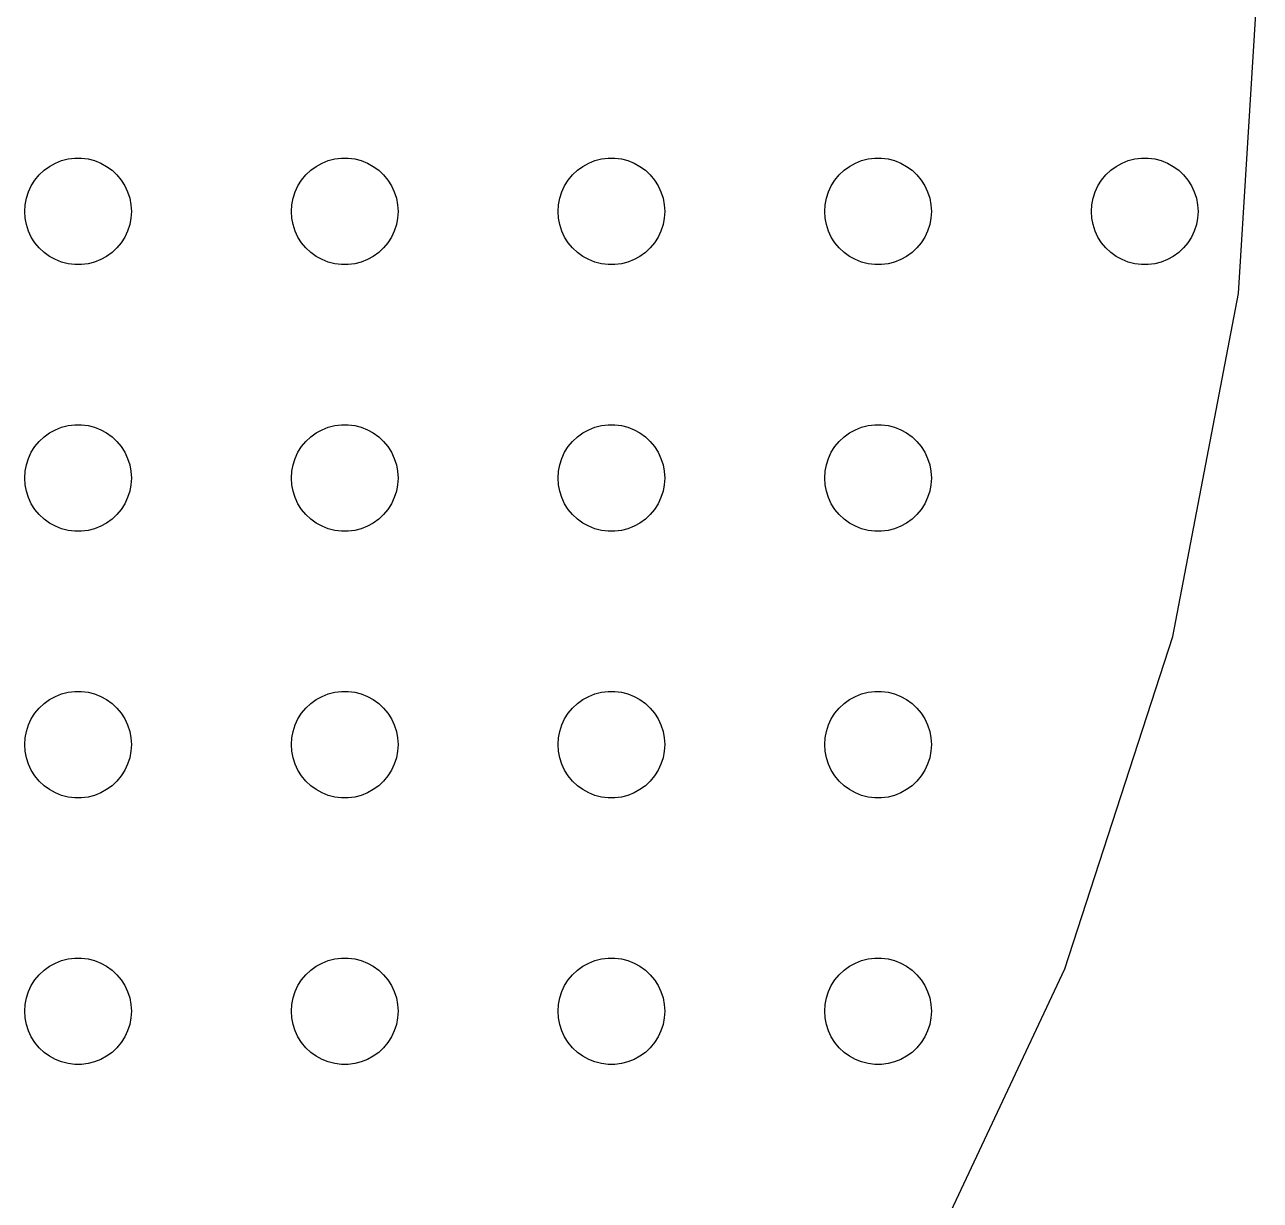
# Model space of a CAD drawing. Header units: metres. Extents: x -156 to 156, y -156 to 156.
# Drawn here: x 87 to 156.5, y -70.6 to -4.5 of the extents above; entities that cross this region are included whole.
import ezdxf

# ---------------------------------------------------------------- set-up
doc = ezdxf.new("R2010")
doc.units = ezdxf.units.M

msp = doc.modelspace()

# ---------------------------------------------------------------- linework, layer by layer
for p, q in [((155.266, -19.6146), (156.5, 0)), ((88.0877, -12.6884), (88.3925, -12.467)), ((88.3925, -12.467), (88.7227, -12.2855)), ((88.7227, -12.2855), (89.073, -12.1468)), ((89.073, -12.1468), (89.4379, -12.0531)), ((89.4379, -12.0531), (89.8116, -12.0059)), ((89.8116, -12.0059), (90.1884, -12.0059)), ((90.1884, -12.0059), (90.5621, -12.0531)), ((90.5621, -12.0531), (90.927, -12.1468)), ((90.927, -12.1468), (91.2773, -12.2855)), ((91.2773, -12.2855), (91.6075, -12.467)), ((91.6075, -12.467), (91.9123, -12.6884)), ((103.088, -12.6884), (103.393, -12.467)), ((103.393, -12.467), (103.723, -12.2855)), ((103.723, -12.2855), (104.073, -12.1468)), ((104.073, -12.1468), (104.438, -12.0531)), ((104.438, -12.0531), (104.812, -12.0059)), ((104.812, -12.0059), (105.188, -12.0059)), ((105.188, -12.0059), (105.562, -12.0531)), ((105.562, -12.0531), (105.927, -12.1468)), ((105.927, -12.1468), (106.277, -12.2855)), ((106.277, -12.2855), (106.607, -12.467)), ((106.607, -12.467), (106.912, -12.6884)), ((118.088, -12.6884), (118.393, -12.467)), ((118.393, -12.467), (118.723, -12.2855)), ((118.723, -12.2855), (119.073, -12.1468)), ((119.073, -12.1468), (119.438, -12.0531)), ((119.438, -12.0531), (119.812, -12.0059)), ((119.812, -12.0059), (120.188, -12.0059)), ((120.188, -12.0059), (120.562, -12.0531)), ((120.562, -12.0531), (120.927, -12.1468)), ((120.927, -12.1468), (121.277, -12.2855)), ((121.277, -12.2855), (121.607, -12.467)), ((121.607, -12.467), (121.912, -12.6884)), ((133.088, -12.6884), (133.393, -12.467)), ((133.393, -12.467), (133.723, -12.2855)), ((133.723, -12.2855), (134.073, -12.1468)), ((134.073, -12.1468), (134.438, -12.0531)), ((134.438, -12.0531), (134.812, -12.0059)), ((134.812, -12.0059), (135.188, -12.0059)), ((135.188, -12.0059), (135.562, -12.0531)), ((135.562, -12.0531), (135.927, -12.1468)), ((135.927, -12.1468), (136.277, -12.2855)), ((136.277, -12.2855), (136.607, -12.467)), ((136.607, -12.467), (136.912, -12.6884)), ((148.088, -12.6884), (148.393, -12.467)), ((148.393, -12.467), (148.723, -12.2855)), ((148.723, -12.2855), (149.073, -12.1468)), ((149.073, -12.1468), (149.438, -12.0531)), ((149.438, -12.0531), (149.812, -12.0059)), ((149.812, -12.0059), (150.188, -12.0059)), ((150.188, -12.0059), (150.562, -12.0531)), ((150.562, -12.0531), (150.927, -12.1468)), ((150.927, -12.1468), (151.277, -12.2855)), ((151.277, -12.2855), (151.607, -12.467)), ((151.607, -12.467), (151.912, -12.6884)), ((87.573, -13.2366), (87.8131, -12.9464)), ((87.8131, -12.9464), (88.0877, -12.6884)), ((91.9123, -12.6884), (92.1869, -12.9464)), ((92.1869, -12.9464), (92.427, -13.2366)), ((102.573, -13.2366), (102.813, -12.9464)), ((102.813, -12.9464), (103.088, -12.6884)), ((106.912, -12.6884), (107.187, -12.9464)), ((107.187, -12.9464), (107.427, -13.2366)), ((117.573, -13.2366), (117.813, -12.9464)), ((117.813, -12.9464), (118.088, -12.6884)), ((121.912, -12.6884), (122.187, -12.9464)), ((122.187, -12.9464), (122.427, -13.2366)), ((132.573, -13.2366), (132.813, -12.9464)), ((132.813, -12.9464), (133.088, -12.6884)), ((136.912, -12.6884), (137.187, -12.9464)), ((137.187, -12.9464), (137.427, -13.2366)), ((147.573, -13.2366), (147.813, -12.9464)), ((147.813, -12.9464), (148.088, -12.6884)), ((151.912, -12.6884), (152.187, -12.9464)), ((152.187, -12.9464), (152.427, -13.2366)), ((87.0943, -14.2539), (87.2107, -13.8956)), ((87.2107, -13.8956), (87.3711, -13.5547)), ((87.3711, -13.5547), (87.573, -13.2366)), ((92.427, -13.2366), (92.6289, -13.5547)), ((92.6289, -13.5547), (92.7893, -13.8956)), ((92.7893, -13.8956), (92.9057, -14.2539)), ((102.094, -14.2539), (102.211, -13.8956)), ((102.211, -13.8956), (102.371, -13.5547)), ((102.371, -13.5547), (102.573, -13.2366)), ((107.427, -13.2366), (107.629, -13.5547)), ((107.629, -13.5547), (107.789, -13.8956)), ((107.789, -13.8956), (107.906, -14.2539)), ((117.094, -14.2539), (117.211, -13.8956)), ((117.211, -13.8956), (117.371, -13.5547)), ((117.371, -13.5547), (117.573, -13.2366)), ((122.427, -13.2366), (122.629, -13.5547)), ((122.629, -13.5547), (122.789, -13.8956)), ((122.789, -13.8956), (122.906, -14.2539)), ((132.094, -14.2539), (132.211, -13.8956)), ((132.211, -13.8956), (132.371, -13.5547)), ((132.371, -13.5547), (132.573, -13.2366)), ((137.427, -13.2366), (137.629, -13.5547)), ((137.629, -13.5547), (137.789, -13.8956)), ((137.789, -13.8956), (137.906, -14.2539)), ((147.094, -14.2539), (147.211, -13.8956)), ((147.211, -13.8956), (147.371, -13.5547)), ((147.371, -13.5547), (147.573, -13.2366)), ((152.427, -13.2366), (152.629, -13.5547)), ((152.629, -13.5547), (152.789, -13.8956)), ((152.789, -13.8956), (152.906, -14.2539)), ((87.0237, -14.624), (87.0943, -14.2539)), ((92.9057, -14.2539), (92.9763, -14.624)), ((102.024, -14.624), (102.094, -14.2539)), ((107.906, -14.2539), (107.976, -14.624)), ((117.024, -14.624), (117.094, -14.2539)), ((122.906, -14.2539), (122.976, -14.624)), ((132.024, -14.624), (132.094, -14.2539)), ((137.906, -14.2539), (137.976, -14.624)), ((147.024, -14.624), (147.094, -14.2539)), ((152.906, -14.2539), (152.976, -14.624)), ((87, -15), (87.0237, -14.624)), ((87.0237, -15.376), (87, -15)), ((92.9763, -14.624), (93, -15)), ((93, -15), (92.9763, -15.376)), ((102, -15), (102.024, -14.624)), ((102.024, -15.376), (102, -15)), ((107.976, -14.624), (108, -15)), ((108, -15), (107.976, -15.376)), ((117, -15), (117.024, -14.624)), ((117.024, -15.376), (117, -15)), ((122.976, -14.624), (123, -15)), ((123, -15), (122.976, -15.376)), ((132, -15), (132.024, -14.624)), ((132.024, -15.376), (132, -15)), ((137.976, -14.624), (138, -15)), ((138, -15), (137.976, -15.376)), ((147, -15), (147.024, -14.624)), ((147.024, -15.376), (147, -15)), ((152.976, -14.624), (153, -15)), ((153, -15), (152.976, -15.376)), ((87.0943, -15.7461), (87.0237, -15.376)), ((87.2107, -16.1044), (87.0943, -15.7461)), ((92.9057, -15.7461), (92.7893, -16.1044)), ((92.9763, -15.376), (92.9057, -15.7461)), ((102.094, -15.7461), (102.024, -15.376)), ((102.211, -16.1044), (102.094, -15.7461)), ((107.906, -15.7461), (107.789, -16.1044)), ((107.976, -15.376), (107.906, -15.7461)), ((117.094, -15.7461), (117.024, -15.376)), ((117.211, -16.1044), (117.094, -15.7461)), ((122.906, -15.7461), (122.789, -16.1044)), ((122.976, -15.376), (122.906, -15.7461)), ((132.094, -15.7461), (132.024, -15.376)), ((132.211, -16.1044), (132.094, -15.7461)), ((137.906, -15.7461), (137.789, -16.1044)), ((137.976, -15.376), (137.906, -15.7461)), ((147.094, -15.7461), (147.024, -15.376)), ((147.211, -16.1044), (147.094, -15.7461)), ((152.906, -15.7461), (152.789, -16.1044)), ((152.976, -15.376), (152.906, -15.7461)), ((87.3711, -16.4453), (87.2107, -16.1044)), ((87.573, -16.7634), (87.3711, -16.4453)), ((92.6289, -16.4453), (92.427, -16.7634)), ((92.7893, -16.1044), (92.6289, -16.4453)), ((102.371, -16.4453), (102.211, -16.1044)), ((102.573, -16.7634), (102.371, -16.4453)), ((107.629, -16.4453), (107.427, -16.7634)), ((107.789, -16.1044), (107.629, -16.4453)), ((117.371, -16.4453), (117.211, -16.1044)), ((117.573, -16.7634), (117.371, -16.4453)), ((122.629, -16.4453), (122.427, -16.7634)), ((122.789, -16.1044), (122.629, -16.4453)), ((132.371, -16.4453), (132.211, -16.1044)), ((132.573, -16.7634), (132.371, -16.4453)), ((137.629, -16.4453), (137.427, -16.7634)), ((137.789, -16.1044), (137.629, -16.4453)), ((147.371, -16.4453), (147.211, -16.1044)), ((147.573, -16.7634), (147.371, -16.4453)), ((152.629, -16.4453), (152.427, -16.7634)), ((152.789, -16.1044), (152.629, -16.4453)), ((87.8131, -17.0536), (87.573, -16.7634)), ((88.0877, -17.3115), (87.8131, -17.0536)), ((88.3925, -17.533), (88.0877, -17.3115)), ((91.9123, -17.3115), (91.6075, -17.533)), ((92.1869, -17.0536), (91.9123, -17.3115)), ((92.427, -16.7634), (92.1869, -17.0536)), ((102.813, -17.0536), (102.573, -16.7634)), ((103.088, -17.3115), (102.813, -17.0536)), ((103.393, -17.533), (103.088, -17.3115)), ((106.912, -17.3115), (106.607, -17.533)), ((107.187, -17.0536), (106.912, -17.3115)), ((107.427, -16.7634), (107.187, -17.0536)), ((117.813, -17.0536), (117.573, -16.7634)), ((118.088, -17.3115), (117.813, -17.0536)), ((118.393, -17.533), (118.088, -17.3115)), ((121.912, -17.3115), (121.607, -17.533)), ((122.187, -17.0536), (121.912, -17.3115)), ((122.427, -16.7634), (122.187, -17.0536)), ((132.813, -17.0536), (132.573, -16.7634)), ((133.088, -17.3115), (132.813, -17.0536)), ((133.393, -17.533), (133.088, -17.3115)), ((136.912, -17.3115), (136.607, -17.533)), ((137.187, -17.0536), (136.912, -17.3115)), ((137.427, -16.7634), (137.187, -17.0536)), ((147.813, -17.0536), (147.573, -16.7634)), ((148.088, -17.3115), (147.813, -17.0536)), ((148.393, -17.533), (148.088, -17.3115)), ((151.912, -17.3115), (151.607, -17.533)), ((152.187, -17.0536), (151.912, -17.3115)), ((152.427, -16.7634), (152.187, -17.0536)), ((88.7227, -17.7145), (88.3925, -17.533)), ((89.073, -17.8532), (88.7227, -17.7145)), ((89.4379, -17.9469), (89.073, -17.8532)), ((89.8116, -17.9941), (89.4379, -17.9469)), ((90.1884, -17.9941), (89.8116, -17.9941)), ((90.5621, -17.9469), (90.1884, -17.9941)), ((90.927, -17.8532), (90.5621, -17.9469)), ((91.2773, -17.7145), (90.927, -17.8532)), ((91.6075, -17.533), (91.2773, -17.7145)), ((103.723, -17.7145), (103.393, -17.533)), ((104.073, -17.8532), (103.723, -17.7145)), ((104.438, -17.9469), (104.073, -17.8532)), ((104.812, -17.9941), (104.438, -17.9469)), ((105.188, -17.9941), (104.812, -17.9941)), ((105.562, -17.9469), (105.188, -17.9941)), ((105.927, -17.8532), (105.562, -17.9469)), ((106.277, -17.7145), (105.927, -17.8532)), ((106.607, -17.533), (106.277, -17.7145)), ((118.723, -17.7145), (118.393, -17.533)), ((119.073, -17.8532), (118.723, -17.7145)), ((119.438, -17.9469), (119.073, -17.8532)), ((119.812, -17.9941), (119.438, -17.9469)), ((120.188, -17.9941), (119.812, -17.9941)), ((120.562, -17.9469), (120.188, -17.9941)), ((120.927, -17.8532), (120.562, -17.9469)), ((121.277, -17.7145), (120.927, -17.8532)), ((121.607, -17.533), (121.277, -17.7145)), ((133.723, -17.7145), (133.393, -17.533)), ((134.073, -17.8532), (133.723, -17.7145)), ((134.438, -17.9469), (134.073, -17.8532)), ((134.812, -17.9941), (134.438, -17.9469)), ((135.188, -17.9941), (134.812, -17.9941)), ((135.562, -17.9469), (135.188, -17.9941)), ((135.927, -17.8532), (135.562, -17.9469)), ((136.277, -17.7145), (135.927, -17.8532)), ((136.607, -17.533), (136.277, -17.7145)), ((148.723, -17.7145), (148.393, -17.533)), ((149.073, -17.8532), (148.723, -17.7145)), ((149.438, -17.9469), (149.073, -17.8532)), ((149.812, -17.9941), (149.438, -17.9469)), ((150.188, -17.9941), (149.812, -17.9941)), ((150.562, -17.9469), (150.188, -17.9941)), ((150.927, -17.8532), (150.562, -17.9469)), ((151.277, -17.7145), (150.927, -17.8532)), ((151.607, -17.533), (151.277, -17.7145)), ((151.583, -38.92), (155.266, -19.6146)), ((89.073, -27.1468), (89.4379, -27.0531)), ((89.4379, -27.0531), (89.8116, -27.0059)), ((89.8116, -27.0059), (90.1884, -27.0059)), ((90.1884, -27.0059), (90.5621, -27.0531)), ((90.5621, -27.0531), (90.927, -27.1468)), ((104.073, -27.1468), (104.438, -27.0531)), ((104.438, -27.0531), (104.812, -27.0059)), ((104.812, -27.0059), (105.188, -27.0059)), ((105.188, -27.0059), (105.562, -27.0531)), ((105.562, -27.0531), (105.927, -27.1468)), ((119.073, -27.1468), (119.438, -27.0531)), ((119.438, -27.0531), (119.812, -27.0059)), ((119.812, -27.0059), (120.188, -27.0059)), ((120.188, -27.0059), (120.562, -27.0531)), ((120.562, -27.0531), (120.927, -27.1468)), ((134.073, -27.1468), (134.438, -27.0531)), ((134.438, -27.0531), (134.812, -27.0059)), ((134.812, -27.0059), (135.188, -27.0059)), ((135.188, -27.0059), (135.562, -27.0531)), ((135.562, -27.0531), (135.927, -27.1468)), ((87.8131, -27.9464), (88.0877, -27.6884)), ((88.0877, -27.6884), (88.3925, -27.467)), ((88.3925, -27.467), (88.7227, -27.2855)), ((88.7227, -27.2855), (89.073, -27.1468)), ((90.927, -27.1468), (91.2773, -27.2855)), ((91.2773, -27.2855), (91.6075, -27.467)), ((91.6075, -27.467), (91.9123, -27.6884)), ((91.9123, -27.6884), (92.1869, -27.9464)), ((102.813, -27.9464), (103.088, -27.6884)), ((103.088, -27.6884), (103.393, -27.467)), ((103.393, -27.467), (103.723, -27.2855)), ((103.723, -27.2855), (104.073, -27.1468)), ((105.927, -27.1468), (106.277, -27.2855)), ((106.277, -27.2855), (106.607, -27.467)), ((106.607, -27.467), (106.912, -27.6884)), ((106.912, -27.6884), (107.187, -27.9464)), ((117.813, -27.9464), (118.088, -27.6884)), ((118.088, -27.6884), (118.393, -27.467)), ((118.393, -27.467), (118.723, -27.2855)), ((118.723, -27.2855), (119.073, -27.1468)), ((120.927, -27.1468), (121.277, -27.2855)), ((121.277, -27.2855), (121.607, -27.467)), ((121.607, -27.467), (121.912, -27.6884)), ((121.912, -27.6884), (122.187, -27.9464)), ((132.813, -27.9464), (133.088, -27.6884)), ((133.088, -27.6884), (133.393, -27.467)), ((133.393, -27.467), (133.723, -27.2855)), ((133.723, -27.2855), (134.073, -27.1468)), ((135.927, -27.1468), (136.277, -27.2855)), ((136.277, -27.2855), (136.607, -27.467)), ((136.607, -27.467), (136.912, -27.6884)), ((136.912, -27.6884), (137.187, -27.9464)), ((87.3711, -28.5547), (87.573, -28.2366)), ((87.573, -28.2366), (87.8131, -27.9464)), ((92.1869, -27.9464), (92.427, -28.2366)), ((92.427, -28.2366), (92.6289, -28.5547)), ((102.371, -28.5547), (102.573, -28.2366)), ((102.573, -28.2366), (102.813, -27.9464)), ((107.187, -27.9464), (107.427, -28.2366)), ((107.427, -28.2366), (107.629, -28.5547)), ((117.371, -28.5547), (117.573, -28.2366)), ((117.573, -28.2366), (117.813, -27.9464)), ((122.187, -27.9464), (122.427, -28.2366)), ((122.427, -28.2366), (122.629, -28.5547)), ((132.371, -28.5547), (132.573, -28.2366)), ((132.573, -28.2366), (132.813, -27.9464)), ((137.187, -27.9464), (137.427, -28.2366)), ((137.427, -28.2366), (137.629, -28.5547)), ((87.0943, -29.2539), (87.2107, -28.8956)), ((87.2107, -28.8956), (87.3711, -28.5547)), ((92.6289, -28.5547), (92.7893, -28.8956)), ((92.7893, -28.8956), (92.9057, -29.2539)), ((102.094, -29.2539), (102.211, -28.8956)), ((102.211, -28.8956), (102.371, -28.5547)), ((107.629, -28.5547), (107.789, -28.8956)), ((107.789, -28.8956), (107.906, -29.2539)), ((117.094, -29.2539), (117.211, -28.8956)), ((117.211, -28.8956), (117.371, -28.5547)), ((122.629, -28.5547), (122.789, -28.8956)), ((122.789, -28.8956), (122.906, -29.2539)), ((132.094, -29.2539), (132.211, -28.8956)), ((132.211, -28.8956), (132.371, -28.5547)), ((137.629, -28.5547), (137.789, -28.8956)), ((137.789, -28.8956), (137.906, -29.2539)), ((87, -30), (87.0237, -29.624)), ((87.0237, -29.624), (87.0943, -29.2539)), ((92.9057, -29.2539), (92.9763, -29.624)), ((92.9763, -29.624), (93, -30)), ((102, -30), (102.024, -29.624)), ((102.024, -29.624), (102.094, -29.2539)), ((107.906, -29.2539), (107.976, -29.624)), ((107.976, -29.624), (108, -30)), ((117, -30), (117.024, -29.624)), ((117.024, -29.624), (117.094, -29.2539)), ((122.906, -29.2539), (122.976, -29.624)), ((122.976, -29.624), (123, -30)), ((132, -30), (132.024, -29.624)), ((132.024, -29.624), (132.094, -29.2539)), ((137.906, -29.2539), (137.976, -29.624)), ((137.976, -29.624), (138, -30)), ((87.0237, -30.376), (87, -30)), ((87.0943, -30.7461), (87.0237, -30.376)), ((92.9763, -30.376), (92.9057, -30.7461)), ((93, -30), (92.9763, -30.376)), ((102.024, -30.376), (102, -30)), ((102.094, -30.7461), (102.024, -30.376)), ((107.976, -30.376), (107.906, -30.7461)), ((108, -30), (107.976, -30.376)), ((117.024, -30.376), (117, -30)), ((117.094, -30.7461), (117.024, -30.376)), ((122.976, -30.376), (122.906, -30.7461)), ((123, -30), (122.976, -30.376)), ((132.024, -30.376), (132, -30)), ((132.094, -30.7461), (132.024, -30.376)), ((137.976, -30.376), (137.906, -30.7461)), ((138, -30), (137.976, -30.376)), ((87.2107, -31.1044), (87.0943, -30.7461)), ((87.3711, -31.4453), (87.2107, -31.1044)), ((92.7893, -31.1044), (92.6289, -31.4453)), ((92.9057, -30.7461), (92.7893, -31.1044)), ((102.211, -31.1044), (102.094, -30.7461)), ((102.371, -31.4453), (102.211, -31.1044)), ((107.789, -31.1044), (107.629, -31.4453)), ((107.906, -30.7461), (107.789, -31.1044)), ((117.211, -31.1044), (117.094, -30.7461)), ((117.371, -31.4453), (117.211, -31.1044)), ((122.789, -31.1044), (122.629, -31.4453)), ((122.906, -30.7461), (122.789, -31.1044)), ((132.211, -31.1044), (132.094, -30.7461)), ((132.371, -31.4453), (132.211, -31.1044)), ((137.789, -31.1044), (137.629, -31.4453)), ((137.906, -30.7461), (137.789, -31.1044)), ((87.573, -31.7634), (87.3711, -31.4453)), ((87.8131, -32.0536), (87.573, -31.7634)), ((92.427, -31.7634), (92.1869, -32.0536)), ((92.6289, -31.4453), (92.427, -31.7634)), ((102.573, -31.7634), (102.371, -31.4453)), ((102.813, -32.0536), (102.573, -31.7634)), ((107.427, -31.7634), (107.187, -32.0536)), ((107.629, -31.4453), (107.427, -31.7634)), ((117.573, -31.7634), (117.371, -31.4453)), ((117.813, -32.0536), (117.573, -31.7634)), ((122.427, -31.7634), (122.187, -32.0536)), ((122.629, -31.4453), (122.427, -31.7634)), ((132.573, -31.7634), (132.371, -31.4453)), ((132.813, -32.0536), (132.573, -31.7634)), ((137.427, -31.7634), (137.187, -32.0536)), ((137.629, -31.4453), (137.427, -31.7634)), ((88.0877, -32.3115), (87.8131, -32.0536)), ((88.3925, -32.533), (88.0877, -32.3115)), ((88.7227, -32.7145), (88.3925, -32.533)), ((91.6075, -32.533), (91.2773, -32.7145)), ((91.9123, -32.3115), (91.6075, -32.533)), ((92.1869, -32.0536), (91.9123, -32.3115)), ((103.088, -32.3115), (102.813, -32.0536)), ((103.393, -32.533), (103.088, -32.3115)), ((103.723, -32.7145), (103.393, -32.533)), ((106.607, -32.533), (106.277, -32.7145)), ((106.912, -32.3115), (106.607, -32.533)), ((107.187, -32.0536), (106.912, -32.3115)), ((118.088, -32.3115), (117.813, -32.0536)), ((118.393, -32.533), (118.088, -32.3115)), ((118.723, -32.7145), (118.393, -32.533)), ((121.607, -32.533), (121.277, -32.7145)), ((121.912, -32.3115), (121.607, -32.533)), ((122.187, -32.0536), (121.912, -32.3115)), ((133.088, -32.3115), (132.813, -32.0536)), ((133.393, -32.533), (133.088, -32.3115)), ((133.723, -32.7145), (133.393, -32.533)), ((136.607, -32.533), (136.277, -32.7145)), ((136.912, -32.3115), (136.607, -32.533)), ((137.187, -32.0536), (136.912, -32.3115)), ((89.073, -32.8532), (88.7227, -32.7145)), ((89.4379, -32.9469), (89.073, -32.8532)), ((89.8116, -32.9941), (89.4379, -32.9469)), ((90.1884, -32.9941), (89.8116, -32.9941)), ((90.5621, -32.9469), (90.1884, -32.9941)), ((90.927, -32.8532), (90.5621, -32.9469)), ((91.2773, -32.7145), (90.927, -32.8532)), ((104.073, -32.8532), (103.723, -32.7145)), ((104.438, -32.9469), (104.073, -32.8532)), ((104.812, -32.9941), (104.438, -32.9469)), ((105.188, -32.9941), (104.812, -32.9941)), ((105.562, -32.9469), (105.188, -32.9941)), ((105.927, -32.8532), (105.562, -32.9469)), ((106.277, -32.7145), (105.927, -32.8532)), ((119.073, -32.8532), (118.723, -32.7145)), ((119.438, -32.9469), (119.073, -32.8532)), ((119.812, -32.9941), (119.438, -32.9469)), ((120.188, -32.9941), (119.812, -32.9941)), ((120.562, -32.9469), (120.188, -32.9941)), ((120.927, -32.8532), (120.562, -32.9469)), ((121.277, -32.7145), (120.927, -32.8532)), ((134.073, -32.8532), (133.723, -32.7145)), ((134.438, -32.9469), (134.073, -32.8532)), ((134.812, -32.9941), (134.438, -32.9469)), ((135.188, -32.9941), (134.812, -32.9941)), ((135.562, -32.9469), (135.188, -32.9941)), ((135.927, -32.8532), (135.562, -32.9469)), ((136.277, -32.7145), (135.927, -32.8532)), ((145.51, -57.6115), (151.583, -38.92)), ((88.3925, -42.467), (88.7227, -42.2855)), ((88.7227, -42.2855), (89.073, -42.1468)), ((89.073, -42.1468), (89.4379, -42.0531)), ((89.4379, -42.0531), (89.8116, -42.0059)), ((89.8116, -42.0059), (90.1884, -42.0059)), ((90.1884, -42.0059), (90.5621, -42.0531)), ((90.5621, -42.0531), (90.927, -42.1468)), ((90.927, -42.1468), (91.2773, -42.2855)), ((91.2773, -42.2855), (91.6075, -42.467)), ((103.393, -42.467), (103.723, -42.2855)), ((103.723, -42.2855), (104.073, -42.1468)), ((104.073, -42.1468), (104.438, -42.0531)), ((104.438, -42.0531), (104.812, -42.0059)), ((104.812, -42.0059), (105.188, -42.0059)), ((105.188, -42.0059), (105.562, -42.0531)), ((105.562, -42.0531), (105.927, -42.1468)), ((105.927, -42.1468), (106.277, -42.2855)), ((106.277, -42.2855), (106.607, -42.467)), ((118.393, -42.467), (118.723, -42.2855)), ((118.723, -42.2855), (119.073, -42.1468)), ((119.073, -42.1468), (119.438, -42.0531)), ((119.438, -42.0531), (119.812, -42.0059)), ((119.812, -42.0059), (120.188, -42.0059)), ((120.188, -42.0059), (120.562, -42.0531)), ((120.562, -42.0531), (120.927, -42.1468)), ((120.927, -42.1468), (121.277, -42.2855)), ((121.277, -42.2855), (121.607, -42.467)), ((133.393, -42.467), (133.723, -42.2855)), ((133.723, -42.2855), (134.073, -42.1468)), ((134.073, -42.1468), (134.438, -42.0531)), ((134.438, -42.0531), (134.812, -42.0059)), ((134.812, -42.0059), (135.188, -42.0059)), ((135.188, -42.0059), (135.562, -42.0531)), ((135.562, -42.0531), (135.927, -42.1468)), ((135.927, -42.1468), (136.277, -42.2855)), ((136.277, -42.2855), (136.607, -42.467)), ((87.573, -43.2366), (87.8131, -42.9464)), ((87.8131, -42.9464), (88.0877, -42.6885)), ((88.0877, -42.6885), (88.3925, -42.467)), ((91.6075, -42.467), (91.9123, -42.6885)), ((91.9123, -42.6885), (92.1869, -42.9464)), ((92.1869, -42.9464), (92.427, -43.2366)), ((102.573, -43.2366), (102.813, -42.9464)), ((102.813, -42.9464), (103.088, -42.6885)), ((103.088, -42.6885), (103.393, -42.467)), ((106.607, -42.467), (106.912, -42.6885)), ((106.912, -42.6885), (107.187, -42.9464)), ((107.187, -42.9464), (107.427, -43.2366)), ((117.573, -43.2366), (117.813, -42.9464)), ((117.813, -42.9464), (118.088, -42.6885)), ((118.088, -42.6885), (118.393, -42.467)), ((121.607, -42.467), (121.912, -42.6885)), ((121.912, -42.6885), (122.187, -42.9464)), ((122.187, -42.9464), (122.427, -43.2366)), ((132.573, -43.2366), (132.813, -42.9464)), ((132.813, -42.9464), (133.088, -42.6885)), ((133.088, -42.6885), (133.393, -42.467)), ((136.607, -42.467), (136.912, -42.6885)), ((136.912, -42.6885), (137.187, -42.9464)), ((137.187, -42.9464), (137.427, -43.2366)), ((87.2107, -43.8956), (87.3711, -43.5547)), ((87.3711, -43.5547), (87.573, -43.2366)), ((92.427, -43.2366), (92.6289, -43.5547)), ((92.6289, -43.5547), (92.7893, -43.8956)), ((102.211, -43.8956), (102.371, -43.5547)), ((102.371, -43.5547), (102.573, -43.2366)), ((107.427, -43.2366), (107.629, -43.5547)), ((107.629, -43.5547), (107.789, -43.8956)), ((117.211, -43.8956), (117.371, -43.5547)), ((117.371, -43.5547), (117.573, -43.2366)), ((122.427, -43.2366), (122.629, -43.5547)), ((122.629, -43.5547), (122.789, -43.8956)), ((132.211, -43.8956), (132.371, -43.5547)), ((132.371, -43.5547), (132.573, -43.2366)), ((137.427, -43.2366), (137.629, -43.5547)), ((137.629, -43.5547), (137.789, -43.8956)), ((87.0237, -44.624), (87.0943, -44.2539)), ((87.0943, -44.2539), (87.2107, -43.8956)), ((92.7893, -43.8956), (92.9057, -44.2539)), ((92.9057, -44.2539), (92.9763, -44.624)), ((102.024, -44.624), (102.094, -44.2539)), ((102.094, -44.2539), (102.211, -43.8956)), ((107.789, -43.8956), (107.906, -44.2539)), ((107.906, -44.2539), (107.976, -44.624)), ((117.024, -44.624), (117.094, -44.2539)), ((117.094, -44.2539), (117.211, -43.8956)), ((122.789, -43.8956), (122.906, -44.2539)), ((122.906, -44.2539), (122.976, -44.624)), ((132.024, -44.624), (132.094, -44.2539)), ((132.094, -44.2539), (132.211, -43.8956)), ((137.789, -43.8956), (137.906, -44.2539)), ((137.906, -44.2539), (137.976, -44.624)), ((87, -45), (87.0237, -44.624)), ((87.0237, -45.376), (87, -45)), ((92.9763, -44.624), (93, -45)), ((93, -45), (92.9763, -45.376)), ((102, -45), (102.024, -44.624)), ((102.024, -45.376), (102, -45)), ((107.976, -44.624), (108, -45)), ((108, -45), (107.976, -45.376)), ((117, -45), (117.024, -44.624)), ((117.024, -45.376), (117, -45)), ((122.976, -44.624), (123, -45)), ((123, -45), (122.976, -45.376)), ((132, -45), (132.024, -44.624)), ((132.024, -45.376), (132, -45)), ((137.976, -44.624), (138, -45)), ((138, -45), (137.976, -45.376)), ((87.0943, -45.7461), (87.0237, -45.376)), ((87.2107, -46.1044), (87.0943, -45.7461)), ((92.9057, -45.7461), (92.7893, -46.1044)), ((92.9763, -45.376), (92.9057, -45.7461)), ((102.094, -45.7461), (102.024, -45.376)), ((102.211, -46.1044), (102.094, -45.7461)), ((107.906, -45.7461), (107.789, -46.1044)), ((107.976, -45.376), (107.906, -45.7461)), ((117.094, -45.7461), (117.024, -45.376)), ((117.211, -46.1044), (117.094, -45.7461)), ((122.906, -45.7461), (122.789, -46.1044)), ((122.976, -45.376), (122.906, -45.7461)), ((132.094, -45.7461), (132.024, -45.376)), ((132.211, -46.1044), (132.094, -45.7461)), ((137.906, -45.7461), (137.789, -46.1044)), ((137.976, -45.376), (137.906, -45.7461)), ((87.3711, -46.4453), (87.2107, -46.1044)), ((87.573, -46.7634), (87.3711, -46.4453)), ((92.6289, -46.4453), (92.427, -46.7634)), ((92.7893, -46.1044), (92.6289, -46.4453)), ((102.371, -46.4453), (102.211, -46.1044)), ((102.573, -46.7634), (102.371, -46.4453)), ((107.629, -46.4453), (107.427, -46.7634)), ((107.789, -46.1044), (107.629, -46.4453)), ((117.371, -46.4453), (117.211, -46.1044)), ((117.573, -46.7634), (117.371, -46.4453)), ((122.629, -46.4453), (122.427, -46.7634)), ((122.789, -46.1044), (122.629, -46.4453)), ((132.371, -46.4453), (132.211, -46.1044)), ((132.573, -46.7634), (132.371, -46.4453)), ((137.629, -46.4453), (137.427, -46.7634)), ((137.789, -46.1044), (137.629, -46.4453)), ((87.8131, -47.0536), (87.573, -46.7634)), ((88.0877, -47.3115), (87.8131, -47.0536)), ((92.1869, -47.0536), (91.9123, -47.3115)), ((92.427, -46.7634), (92.1869, -47.0536)), ((102.813, -47.0536), (102.573, -46.7634)), ((103.088, -47.3115), (102.813, -47.0536)), ((107.187, -47.0536), (106.912, -47.3115)), ((107.427, -46.7634), (107.187, -47.0536)), ((117.813, -47.0536), (117.573, -46.7634)), ((118.088, -47.3115), (117.813, -47.0536)), ((122.187, -47.0536), (121.912, -47.3115)), ((122.427, -46.7634), (122.187, -47.0536)), ((132.813, -47.0536), (132.573, -46.7634)), ((133.088, -47.3115), (132.813, -47.0536)), ((137.187, -47.0536), (136.912, -47.3115)), ((137.427, -46.7634), (137.187, -47.0536)), ((88.3925, -47.533), (88.0877, -47.3115)), ((88.7227, -47.7145), (88.3925, -47.533)), ((89.073, -47.8532), (88.7227, -47.7145)), ((89.4379, -47.9469), (89.073, -47.8532)), ((89.8116, -47.9941), (89.4379, -47.9469)), ((90.5621, -47.9469), (90.1884, -47.9941)), ((90.927, -47.8532), (90.5621, -47.9469)), ((91.2773, -47.7145), (90.927, -47.8532)), ((91.6075, -47.533), (91.2773, -47.7145)), ((91.9123, -47.3115), (91.6075, -47.533)), ((103.393, -47.533), (103.088, -47.3115)), ((103.723, -47.7145), (103.393, -47.533)), ((104.073, -47.8532), (103.723, -47.7145)), ((104.438, -47.9469), (104.073, -47.8532)), ((104.812, -47.9941), (104.438, -47.9469)), ((105.562, -47.9469), (105.188, -47.9941)), ((105.927, -47.8532), (105.562, -47.9469)), ((106.277, -47.7145), (105.927, -47.8532)), ((106.607, -47.533), (106.277, -47.7145)), ((106.912, -47.3115), (106.607, -47.533)), ((118.393, -47.533), (118.088, -47.3115)), ((118.723, -47.7145), (118.393, -47.533)), ((119.073, -47.8532), (118.723, -47.7145)), ((119.438, -47.9469), (119.073, -47.8532)), ((119.812, -47.9941), (119.438, -47.9469)), ((120.562, -47.9469), (120.188, -47.9941)), ((120.927, -47.8532), (120.562, -47.9469)), ((121.277, -47.7145), (120.927, -47.8532)), ((121.607, -47.533), (121.277, -47.7145)), ((121.912, -47.3115), (121.607, -47.533)), ((133.393, -47.533), (133.088, -47.3115)), ((133.723, -47.7145), (133.393, -47.533)), ((134.073, -47.8532), (133.723, -47.7145)), ((134.438, -47.9469), (134.073, -47.8532)), ((134.812, -47.9941), (134.438, -47.9469)), ((135.562, -47.9469), (135.188, -47.9941)), ((135.927, -47.8532), (135.562, -47.9469)), ((136.277, -47.7145), (135.927, -47.8532)), ((136.607, -47.533), (136.277, -47.7145)), ((136.912, -47.3115), (136.607, -47.533)), ((90.1884, -47.9941), (89.8116, -47.9941)), ((105.188, -47.9941), (104.812, -47.9941)), ((120.188, -47.9941), (119.812, -47.9941)), ((135.188, -47.9941), (134.812, -47.9941)), ((88.0877, -57.6885), (88.3925, -57.467)), ((88.3925, -57.467), (88.7227, -57.2855)), ((88.7227, -57.2855), (89.073, -57.1468)), ((89.073, -57.1468), (89.4379, -57.0531)), ((89.4379, -57.0531), (89.8116, -57.0059)), ((89.8116, -57.0059), (90.1884, -57.0059)), ((90.1884, -57.0059), (90.5621, -57.0531)), ((90.5621, -57.0531), (90.927, -57.1468)), ((90.927, -57.1468), (91.2773, -57.2855)), ((91.2773, -57.2855), (91.6075, -57.467)), ((91.6075, -57.467), (91.9123, -57.6885)), ((103.088, -57.6885), (103.393, -57.467)), ((103.393, -57.467), (103.723, -57.2855)), ((103.723, -57.2855), (104.073, -57.1468)), ((104.073, -57.1468), (104.438, -57.0531)), ((104.438, -57.0531), (104.812, -57.0059)), ((104.812, -57.0059), (105.188, -57.0059)), ((105.188, -57.0059), (105.562, -57.0531)), ((105.562, -57.0531), (105.927, -57.1468)), ((105.927, -57.1468), (106.277, -57.2855)), ((106.277, -57.2855), (106.607, -57.467)), ((106.607, -57.467), (106.912, -57.6885)), ((118.088, -57.6885), (118.393, -57.467)), ((118.393, -57.467), (118.723, -57.2855)), ((118.723, -57.2855), (119.073, -57.1468)), ((119.073, -57.1468), (119.438, -57.0531)), ((119.438, -57.0531), (119.812, -57.0059)), ((119.812, -57.0059), (120.188, -57.0059)), ((120.188, -57.0059), (120.562, -57.0531)), ((120.562, -57.0531), (120.927, -57.1468)), ((120.927, -57.1468), (121.277, -57.2855)), ((121.277, -57.2855), (121.607, -57.467)), ((121.607, -57.467), (121.912, -57.6885)), ((133.088, -57.6885), (133.393, -57.467)), ((133.393, -57.467), (133.723, -57.2855)), ((133.723, -57.2855), (134.073, -57.1468)), ((134.073, -57.1468), (134.438, -57.0531)), ((134.438, -57.0531), (134.812, -57.0059)), ((134.812, -57.0059), (135.188, -57.0059)), ((135.188, -57.0059), (135.562, -57.0531)), ((135.562, -57.0531), (135.927, -57.1468)), ((135.927, -57.1468), (136.277, -57.2855)), ((136.277, -57.2855), (136.607, -57.467)), ((136.607, -57.467), (136.912, -57.6885)), ((137.142, -75.3944), (145.51, -57.6115)), ((87.3711, -58.5547), (87.573, -58.2366)), ((87.573, -58.2366), (87.8131, -57.9464)), ((87.8131, -57.9464), (88.0877, -57.6885)), ((91.9123, -57.6885), (92.1869, -57.9464)), ((92.1869, -57.9464), (92.427, -58.2366)), ((92.427, -58.2366), (92.6289, -58.5547)), ((102.371, -58.5547), (102.573, -58.2366)), ((102.573, -58.2366), (102.813, -57.9464)), ((102.813, -57.9464), (103.088, -57.6885)), ((106.912, -57.6885), (107.187, -57.9464)), ((107.187, -57.9464), (107.427, -58.2366)), ((107.427, -58.2366), (107.629, -58.5547)), ((117.371, -58.5547), (117.573, -58.2366)), ((117.573, -58.2366), (117.813, -57.9464)), ((117.813, -57.9464), (118.088, -57.6885)), ((121.912, -57.6885), (122.187, -57.9464)), ((122.187, -57.9464), (122.427, -58.2366)), ((122.427, -58.2366), (122.629, -58.5547)), ((132.371, -58.5547), (132.573, -58.2366)), ((132.573, -58.2366), (132.813, -57.9464)), ((132.813, -57.9464), (133.088, -57.6885)), ((136.912, -57.6885), (137.187, -57.9464)), ((137.187, -57.9464), (137.427, -58.2366)), ((137.427, -58.2366), (137.629, -58.5547)), ((87.0943, -59.2539), (87.2107, -58.8956)), ((87.2107, -58.8956), (87.3711, -58.5547)), ((92.6289, -58.5547), (92.7893, -58.8956)), ((92.7893, -58.8956), (92.9057, -59.2539)), ((102.094, -59.2539), (102.211, -58.8956)), ((102.211, -58.8956), (102.371, -58.5547)), ((107.629, -58.5547), (107.789, -58.8956)), ((107.789, -58.8956), (107.906, -59.2539)), ((117.094, -59.2539), (117.211, -58.8956)), ((117.211, -58.8956), (117.371, -58.5547)), ((122.629, -58.5547), (122.789, -58.8956)), ((122.789, -58.8956), (122.906, -59.2539)), ((132.094, -59.2539), (132.211, -58.8956)), ((132.211, -58.8956), (132.371, -58.5547)), ((137.629, -58.5547), (137.789, -58.8956)), ((137.789, -58.8956), (137.906, -59.2539)), ((87, -60), (87.0237, -59.624)), ((87.0237, -59.624), (87.0943, -59.2539)), ((92.9057, -59.2539), (92.9763, -59.624)), ((92.9763, -59.624), (93, -60)), ((102, -60), (102.024, -59.624)), ((102.024, -59.624), (102.094, -59.2539)), ((107.906, -59.2539), (107.976, -59.624)), ((107.976, -59.624), (108, -60)), ((117, -60), (117.024, -59.624)), ((117.024, -59.624), (117.094, -59.2539)), ((122.906, -59.2539), (122.976, -59.624)), ((122.976, -59.624), (123, -60)), ((132, -60), (132.024, -59.624)), ((132.024, -59.624), (132.094, -59.2539)), ((137.906, -59.2539), (137.976, -59.624)), ((137.976, -59.624), (138, -60)), ((87.0237, -60.376), (87, -60)), ((87.0943, -60.7461), (87.0237, -60.376)), ((92.9763, -60.376), (92.9057, -60.7461)), ((93, -60), (92.9763, -60.376)), ((102.024, -60.376), (102, -60)), ((102.094, -60.7461), (102.024, -60.376)), ((107.976, -60.376), (107.906, -60.7461)), ((108, -60), (107.976, -60.376)), ((117.024, -60.376), (117, -60)), ((117.094, -60.7461), (117.024, -60.376)), ((122.976, -60.376), (122.906, -60.7461)), ((123, -60), (122.976, -60.376)), ((132.024, -60.376), (132, -60)), ((132.094, -60.7461), (132.024, -60.376)), ((137.976, -60.376), (137.906, -60.7461)), ((138, -60), (137.976, -60.376)), ((87.2107, -61.1044), (87.0943, -60.7461)), ((87.3711, -61.4453), (87.2107, -61.1044)), ((92.7893, -61.1044), (92.6289, -61.4453)), ((92.9057, -60.7461), (92.7893, -61.1044)), ((102.211, -61.1044), (102.094, -60.7461)), ((102.371, -61.4453), (102.211, -61.1044)), ((107.789, -61.1044), (107.629, -61.4453)), ((107.906, -60.7461), (107.789, -61.1044)), ((117.211, -61.1044), (117.094, -60.7461)), ((117.371, -61.4453), (117.211, -61.1044)), ((122.789, -61.1044), (122.629, -61.4453)), ((122.906, -60.7461), (122.789, -61.1044)), ((132.211, -61.1044), (132.094, -60.7461)), ((132.371, -61.4453), (132.211, -61.1044)), ((137.789, -61.1044), (137.629, -61.4453)), ((137.906, -60.7461), (137.789, -61.1044)), ((87.573, -61.7634), (87.3711, -61.4453)), ((87.8131, -62.0536), (87.573, -61.7634)), ((92.427, -61.7634), (92.1869, -62.0536)), ((92.6289, -61.4453), (92.427, -61.7634)), ((102.573, -61.7634), (102.371, -61.4453)), ((102.813, -62.0536), (102.573, -61.7634)), ((107.427, -61.7634), (107.187, -62.0536)), ((107.629, -61.4453), (107.427, -61.7634)), ((117.573, -61.7634), (117.371, -61.4453)), ((117.813, -62.0536), (117.573, -61.7634)), ((122.427, -61.7634), (122.187, -62.0536)), ((122.629, -61.4453), (122.427, -61.7634)), ((132.573, -61.7634), (132.371, -61.4453)), ((132.813, -62.0536), (132.573, -61.7634)), ((137.427, -61.7634), (137.187, -62.0536)), ((137.629, -61.4453), (137.427, -61.7634)), ((88.0877, -62.3115), (87.8131, -62.0536)), ((88.3925, -62.533), (88.0877, -62.3115)), ((88.7227, -62.7145), (88.3925, -62.533)), ((91.6075, -62.533), (91.2773, -62.7145)), ((91.9123, -62.3115), (91.6075, -62.533)), ((92.1869, -62.0536), (91.9123, -62.3115)), ((103.088, -62.3115), (102.813, -62.0536)), ((103.393, -62.533), (103.088, -62.3115)), ((103.723, -62.7145), (103.393, -62.533)), ((106.607, -62.533), (106.277, -62.7145)), ((106.912, -62.3115), (106.607, -62.533)), ((107.187, -62.0536), (106.912, -62.3115)), ((118.088, -62.3115), (117.813, -62.0536)), ((118.393, -62.533), (118.088, -62.3115)), ((118.723, -62.7145), (118.393, -62.533)), ((121.607, -62.533), (121.277, -62.7145)), ((121.912, -62.3115), (121.607, -62.533)), ((122.187, -62.0536), (121.912, -62.3115)), ((133.088, -62.3115), (132.813, -62.0536)), ((133.393, -62.533), (133.088, -62.3115)), ((133.723, -62.7145), (133.393, -62.533)), ((136.607, -62.533), (136.277, -62.7145)), ((136.912, -62.3115), (136.607, -62.533)), ((137.187, -62.0536), (136.912, -62.3115)), ((89.073, -62.8532), (88.7227, -62.7145)), ((89.4379, -62.9469), (89.073, -62.8532)), ((89.8116, -62.9941), (89.4379, -62.9469)), ((90.1884, -62.9941), (89.8116, -62.9941)), ((90.5621, -62.9469), (90.1884, -62.9941)), ((90.927, -62.8532), (90.5621, -62.9469)), ((91.2773, -62.7145), (90.927, -62.8532)), ((104.073, -62.8532), (103.723, -62.7145)), ((104.438, -62.9469), (104.073, -62.8532)), ((104.812, -62.9941), (104.438, -62.9469)), ((105.188, -62.9941), (104.812, -62.9941)), ((105.562, -62.9469), (105.188, -62.9941)), ((105.927, -62.8532), (105.562, -62.9469)), ((106.277, -62.7145), (105.927, -62.8532)), ((119.073, -62.8532), (118.723, -62.7145)), ((119.438, -62.9469), (119.073, -62.8532)), ((119.812, -62.9941), (119.438, -62.9469)), ((120.188, -62.9941), (119.812, -62.9941)), ((120.562, -62.9469), (120.188, -62.9941)), ((120.927, -62.8532), (120.562, -62.9469)), ((121.277, -62.7145), (120.927, -62.8532)), ((134.073, -62.8532), (133.723, -62.7145)), ((134.438, -62.9469), (134.073, -62.8532)), ((134.812, -62.9941), (134.438, -62.9469)), ((135.188, -62.9941), (134.812, -62.9941)), ((135.562, -62.9469), (135.188, -62.9941)), ((135.927, -62.8532), (135.562, -62.9469)), ((136.277, -62.7145), (135.927, -62.8532))]:
    msp.add_line(p, q)

doc.saveas('drawing.dxf')
